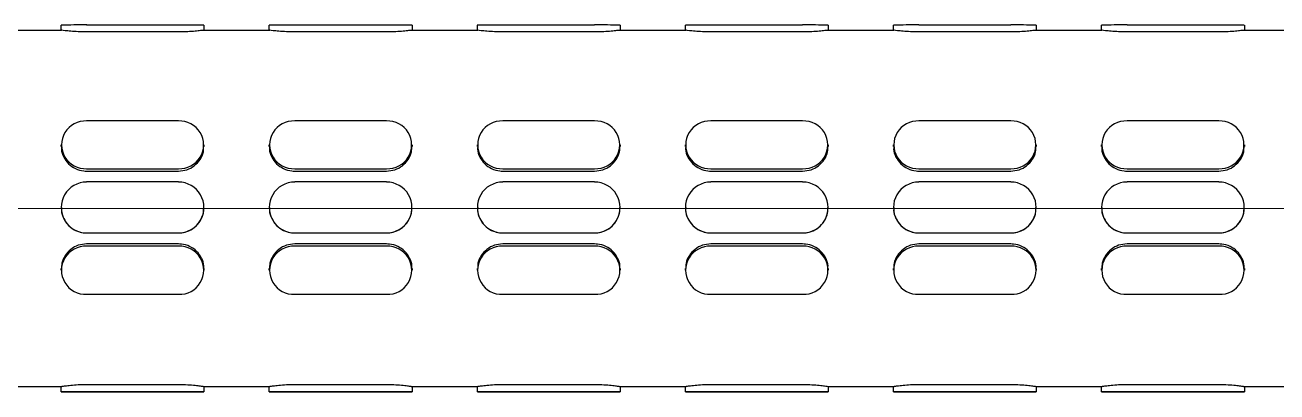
# Model space of a CAD drawing. Extents: x 0 to 951, y -2 to 427.
# Drawn here: x 147.71 to 163.05, y 110.86 to 115.36 of the extents above; entities that cross this region are included whole.
import ezdxf

# ---------------------------------------------------------------- set-up
doc = ezdxf.new("R2010")
doc.units = 0
doc.header["$LTSCALE"] = 23.1
doc.header["$MEASUREMENT"] = 0
doc.linetypes.add('CENTERX2', pattern=[20.32, 12.7, -2.54, 2.54, -2.54])
doc.layers.get('0').update_dxf_attribs({"linetype": 'CONTINUOUS'})
doc.layers.add('10', color=7, linetype='CONTINUOUS')

msp = doc.modelspace()

# ---------------------------------------------------------------- linework, layer by layer
at = {"color": 7, "linetype": 'Continuous', "lineweight": 25}
for p, q in [((147.347, 115.298), (148.154, 115.298)), ((148.15, 115.297), (148.15, 115.36)), ((149.587, 115.362), (148.462, 115.362)), ((149.587, 115.277), (148.462, 115.277)), ((149.897, 115.298), (150.704, 115.298)), ((149.9, 115.36), (149.9, 115.297)), ((150.7, 115.297), (150.7, 115.36)), ((152.137, 115.362), (151.012, 115.362)), ((152.137, 115.277), (151.012, 115.277)), ((152.447, 115.298), (153.254, 115.298)), ((152.45, 115.36), (152.45, 115.297)), ((153.25, 115.297), (153.25, 115.36)), ((154.687, 115.362), (153.562, 115.362)), ((154.687, 115.277), (153.562, 115.277)), ((154.997, 115.298), (155.804, 115.298)), ((155, 115.36), (155, 115.297)), ((155.8, 115.297), (155.8, 115.36)), ((157.237, 115.362), (156.112, 115.362)), ((157.237, 115.277), (156.112, 115.277)), ((157.547, 115.298), (158.354, 115.298)), ((157.55, 115.36), (157.55, 115.297)), ((158.35, 115.297), (158.35, 115.36)), ((159.787, 115.362), (158.662, 115.362)), ((159.787, 115.277), (158.662, 115.277)), ((160.097, 115.298), (160.904, 115.298)), ((160.1, 115.36), (160.1, 115.297)), ((160.9, 115.297), (160.9, 115.36)), ((162.337, 115.362), (161.212, 115.362)), ((162.337, 115.277), (161.212, 115.277)), ((162.647, 115.298), (163.454, 115.298)), ((162.65, 115.36), (162.65, 115.297)), ((149.587, 114.185), (148.462, 114.185)), ((152.137, 114.185), (151.012, 114.185)), ((154.687, 114.185), (153.562, 114.185)), ((157.237, 114.185), (156.112, 114.185)), ((159.787, 114.185), (158.662, 114.185)), ((162.337, 114.185), (161.212, 114.185)), ((148.15, 113.87), (148.15, 113.892)), ((149.9, 113.892), (149.9, 113.87)), ((150.7, 113.87), (150.7, 113.892)), ((152.45, 113.892), (152.45, 113.87)), ((153.25, 113.87), (153.25, 113.892)), ((155, 113.892), (155, 113.87)), ((155.8, 113.87), (155.8, 113.892)), ((157.55, 113.892), (157.55, 113.87)), ((158.35, 113.87), (158.35, 113.892)), ((160.1, 113.892), (160.1, 113.87)), ((160.9, 113.87), (160.9, 113.892)), ((162.65, 113.892), (162.65, 113.87)), ((148.462, 113.599), (149.587, 113.599)), ((148.462, 113.57), (149.587, 113.57)), ((151.012, 113.599), (152.137, 113.599)), ((151.012, 113.57), (152.137, 113.57)), ((153.562, 113.599), (154.687, 113.599)), ((153.562, 113.57), (154.687, 113.57)), ((156.112, 113.599), (157.237, 113.599)), ((156.112, 113.57), (157.237, 113.57)), ((158.662, 113.599), (159.787, 113.599)), ((158.662, 113.57), (159.787, 113.57)), ((161.212, 113.599), (162.337, 113.599)), ((161.212, 113.57), (162.337, 113.57)), ((149.587, 113.436), (148.462, 113.436)), ((152.137, 113.436), (151.012, 113.436)), ((154.687, 113.436), (153.562, 113.436)), ((157.237, 113.436), (156.112, 113.436)), ((159.787, 113.436), (158.662, 113.436)), ((162.337, 113.436), (161.212, 113.436)), ((148.15, 113.123), (148.15, 113.123)), ((149.9, 113.123), (149.9, 113.123)), ((150.7, 113.123), (150.7, 113.123)), ((152.45, 113.123), (152.45, 113.123)), ((153.25, 113.123), (153.25, 113.123)), ((155, 113.123), (155, 113.123)), ((155.8, 113.123), (155.8, 113.123)), ((157.55, 113.123), (157.55, 113.123)), ((158.35, 113.123), (158.35, 113.123)), ((160.1, 113.123), (160.1, 113.123)), ((160.9, 113.123), (160.9, 113.123)), ((162.65, 113.123), (162.65, 113.123)), ((148.462, 112.811), (149.587, 112.811)), ((148.462, 112.81), (149.587, 112.81)), ((151.012, 112.811), (152.137, 112.811)), ((151.012, 112.81), (152.137, 112.81)), ((153.562, 112.811), (154.687, 112.811)), ((153.562, 112.81), (154.687, 112.81)), ((156.112, 112.811), (157.237, 112.811)), ((156.112, 112.81), (157.237, 112.81)), ((158.662, 112.811), (159.787, 112.811)), ((158.662, 112.81), (159.787, 112.81)), ((161.212, 112.811), (162.337, 112.811)), ((161.212, 112.81), (162.337, 112.81)), ((149.587, 112.676), (148.462, 112.676)), ((149.587, 112.647), (148.462, 112.647)), ((152.137, 112.676), (151.012, 112.676)), ((152.137, 112.647), (151.012, 112.647)), ((154.687, 112.676), (153.562, 112.676)), ((154.687, 112.647), (153.562, 112.647)), ((157.237, 112.676), (156.112, 112.676)), ((157.237, 112.647), (156.112, 112.647)), ((159.787, 112.676), (158.662, 112.676)), ((159.787, 112.647), (158.662, 112.647)), ((162.337, 112.676), (161.212, 112.676)), ((162.337, 112.647), (161.212, 112.647)), ((148.15, 112.353), (148.15, 112.374)), ((149.9, 112.374), (149.9, 112.353)), ((150.7, 112.353), (150.7, 112.374)), ((152.45, 112.374), (152.45, 112.353)), ((153.25, 112.353), (153.25, 112.374)), ((155, 112.374), (155, 112.353)), ((155.8, 112.353), (155.8, 112.374)), ((157.55, 112.374), (157.55, 112.353)), ((158.35, 112.353), (158.35, 112.374)), ((160.1, 112.374), (160.1, 112.353)), ((160.9, 112.353), (160.9, 112.374)), ((162.65, 112.374), (162.65, 112.353)), ((148.462, 112.059), (149.587, 112.059)), ((151.012, 112.059), (152.137, 112.059)), ((153.562, 112.059), (154.687, 112.059)), ((156.112, 112.059), (157.237, 112.059)), ((158.662, 112.059), (159.787, 112.059)), ((161.212, 112.059), (162.337, 112.059)), ((149.587, 110.947), (148.462, 110.947)), ((152.137, 110.947), (151.012, 110.947)), ((154.687, 110.947), (153.562, 110.947)), ((157.237, 110.947), (156.112, 110.947)), ((159.787, 110.947), (158.662, 110.947)), ((162.337, 110.947), (161.212, 110.947)), ((148.153, 110.923), (147.345, 110.923)), ((148.15, 110.861), (148.15, 110.924)), ((149.587, 110.862), (148.462, 110.862)), ((148.462, 110.859), (149.587, 110.859)), ((150.703, 110.923), (149.895, 110.923)), ((149.9, 110.924), (149.9, 110.861)), ((150.7, 110.861), (150.7, 110.924)), ((152.137, 110.862), (151.012, 110.862)), ((151.012, 110.859), (152.137, 110.859)), ((153.253, 110.923), (152.445, 110.923)), ((152.45, 110.924), (152.45, 110.861)), ((153.25, 110.861), (153.25, 110.924)), ((154.687, 110.862), (153.562, 110.862)), ((153.562, 110.859), (154.687, 110.859)), ((155.803, 110.923), (154.995, 110.923)), ((155, 110.924), (155, 110.861)), ((155.8, 110.861), (155.8, 110.924)), ((157.237, 110.862), (156.112, 110.862)), ((156.112, 110.859), (157.237, 110.859)), ((158.353, 110.923), (157.545, 110.923)), ((157.55, 110.924), (157.55, 110.861)), ((158.35, 110.861), (158.35, 110.924)), ((159.787, 110.862), (158.662, 110.862)), ((158.662, 110.859), (159.787, 110.859)), ((160.903, 110.923), (160.095, 110.923)), ((160.1, 110.924), (160.1, 110.861)), ((160.9, 110.861), (160.9, 110.924)), ((162.337, 110.862), (161.212, 110.862)), ((161.212, 110.859), (162.337, 110.859)), ((163.453, 110.923), (162.645, 110.923)), ((162.65, 110.924), (162.65, 110.861))]:
    msp.add_line(p, q, dxfattribs=at)
at = {"color": 7, "linetype": 'Continuous', "lineweight": 25, "flags": 128}
for points in [[(148.462, 110.862), (148.343, 110.862), (148.241, 110.862), (148.174, 110.861), (148.15, 110.861), (148.174, 110.86), (148.241, 110.859), (148.343, 110.859), (148.462, 110.859)], [(149.587, 110.859), (149.707, 110.859), (149.808, 110.859), (149.876, 110.86), (149.9, 110.861), (149.876, 110.861), (149.808, 110.862), (149.707, 110.862), (149.587, 110.862)], [(151.012, 110.862), (150.893, 110.862), (150.791, 110.862), (150.724, 110.861), (150.7, 110.861), (150.724, 110.86), (150.791, 110.859), (150.893, 110.859), (151.012, 110.859)], [(152.137, 110.859), (152.257, 110.859), (152.358, 110.859), (152.426, 110.86), (152.45, 110.861), (152.426, 110.861), (152.358, 110.862), (152.257, 110.862), (152.137, 110.862)], [(153.562, 110.862), (153.443, 110.862), (153.341, 110.862), (153.274, 110.861), (153.25, 110.861), (153.274, 110.86), (153.341, 110.859), (153.443, 110.859), (153.562, 110.859)], [(154.687, 110.859), (154.807, 110.859), (154.908, 110.859), (154.976, 110.86), (155, 110.861), (154.976, 110.861), (154.908, 110.862), (154.807, 110.862), (154.687, 110.862)], [(156.112, 110.862), (155.993, 110.862), (155.891, 110.862), (155.824, 110.861), (155.8, 110.861), (155.824, 110.86), (155.891, 110.859), (155.993, 110.859), (156.112, 110.859)], [(157.237, 110.859), (157.357, 110.859), (157.458, 110.859), (157.526, 110.86), (157.55, 110.861), (157.526, 110.861), (157.458, 110.862), (157.357, 110.862), (157.237, 110.862)], [(158.662, 110.862), (158.543, 110.862), (158.441, 110.862), (158.374, 110.861), (158.35, 110.861), (158.374, 110.86), (158.441, 110.859), (158.543, 110.859), (158.662, 110.859)], [(159.787, 110.859), (159.907, 110.859), (160.008, 110.859), (160.076, 110.86), (160.1, 110.861), (160.076, 110.861), (160.008, 110.862), (159.907, 110.862), (159.787, 110.862)], [(161.212, 110.862), (161.093, 110.862), (160.991, 110.862), (160.924, 110.861), (160.9, 110.861), (160.924, 110.86), (160.991, 110.859), (161.093, 110.859), (161.212, 110.859)], [(162.337, 110.859), (162.457, 110.859), (162.558, 110.859), (162.626, 110.86), (162.65, 110.861), (162.626, 110.861), (162.558, 110.862), (162.457, 110.862), (162.337, 110.862)]]:
    msp.add_lwpolyline(points, dxfattribs=at)
at = {"color": 7, "linetype": 'Continuous', "lineweight": 25}
for centre, radius, start, end in [((148.384, 101.737), 13.626, 89.6715, 90.9856), ((149.665, 101.737), 13.625, 89.0144, 90.3285), ((150.934, 101.737), 13.625, 89.6715, 90.9856), ((152.215, 101.737), 13.625, 89.0144, 90.3285), ((153.484, 101.737), 13.625, 89.6715, 90.9856), ((154.765, 101.737), 13.626, 89.0144, 90.3285), ((156.034, 101.737), 13.625, 89.6715, 90.9856), ((157.315, 101.737), 13.626, 89.0144, 90.3285), ((158.584, 101.737), 13.626, 89.6715, 90.9856), ((159.865, 101.737), 13.626, 89.0144, 90.3285), ((161.134, 101.737), 13.626, 89.6715, 90.9856), ((162.415, 101.737), 13.625, 89.0144, 90.3285), ((148.447, 113.892), 0.293, 87.0354, 272.9646), ((149.602, 113.892), 0.293, 267.0354, 92.9646), ((150.997, 113.892), 0.293, 87.0354, 272.9646), ((152.152, 113.892), 0.293, 267.0354, 92.9646), ((153.547, 113.892), 0.293, 87.0354, 272.9646), ((154.702, 113.892), 0.293, 267.0354, 92.9646), ((156.097, 113.892), 0.293, 87.0354, 272.9646), ((157.252, 113.892), 0.293, 267.0357, 92.9643), ((158.647, 113.892), 0.293, 87.0353, 272.9647), ((159.802, 113.892), 0.293, 267.0353, 92.9647), ((161.197, 113.892), 0.293, 87.0357, 272.9643), ((162.352, 113.892), 0.293, 267.0354, 92.9646), ((148.462, 113.123), 0.312, 89.9992, 270.0008), ((149.587, 113.123), 0.312, 269.9992, 90.0008), ((151.012, 113.123), 0.312, 89.9992, 270.0008), ((152.137, 113.123), 0.312, 269.9992, 90.0008), ((153.562, 113.123), 0.312, 89.9992, 270.0008), ((154.687, 113.123), 0.312, 269.9992, 90.0008), ((156.112, 113.123), 0.312, 89.9992, 270.0008), ((157.237, 113.123), 0.312, 269.9994, 90.0006), ((158.662, 113.123), 0.312, 89.9991, 270.0009), ((159.787, 113.123), 0.312, 269.9991, 90.0009), ((161.212, 113.123), 0.312, 89.9994, 270.0006), ((162.337, 113.123), 0.312, 269.9992, 90.0008), ((148.448, 112.353), 0.295, 87.2278, 272.7722), ((149.602, 112.353), 0.295, 267.2278, 92.7722), ((150.998, 112.353), 0.295, 87.2278, 272.7722), ((152.152, 112.353), 0.295, 267.2278, 92.7722), ((153.548, 112.353), 0.295, 87.2278, 272.7722), ((154.702, 112.353), 0.295, 267.2278, 92.7722), ((156.098, 112.353), 0.295, 87.2278, 272.7722), ((157.252, 112.353), 0.295, 267.228, 92.772), ((158.648, 112.353), 0.295, 87.2277, 272.7723), ((159.802, 112.353), 0.295, 267.2277, 92.7723), ((161.198, 112.353), 0.295, 87.228, 272.772), ((162.352, 112.353), 0.295, 267.2278, 92.7722)]:
    msp.add_arc(centre, radius, start, end, dxfattribs=at)
for points, knots in [([(148.462, 115.277), (148.427, 115.278), (148.358, 115.279), (148.264, 115.286), (148.194, 115.293), (148.155, 115.298), (148.155, 115.297), (148.154, 115.297)], [0, 0, 0, 0, 0.218967, 0.437885, 0.65821, 0.879474, 1, 1, 1, 1]), ([(149.897, 115.298), (149.897, 115.298), (149.901, 115.298), (149.873, 115.295), (149.814, 115.288), (149.727, 115.281), (149.646, 115.278), (149.599, 115.277), (149.587, 115.277)], [0, 0, 0, 0, 0.046437, 0.264389, 0.483112, 0.703781, 0.924572, 1, 1, 1, 1]), ([(151.012, 115.277), (150.977, 115.278), (150.908, 115.279), (150.814, 115.286), (150.744, 115.293), (150.705, 115.298), (150.705, 115.297), (150.704, 115.297)], [0, 0, 0, 0, 0.218967, 0.437885, 0.65821, 0.879474, 1, 1, 1, 1]), ([(152.447, 115.298), (152.447, 115.298), (152.451, 115.298), (152.423, 115.295), (152.364, 115.288), (152.277, 115.281), (152.196, 115.278), (152.149, 115.277), (152.137, 115.277)], [0, 0, 0, 0, 0.046437, 0.264389, 0.483112, 0.703781, 0.924572, 1, 1, 1, 1]), ([(153.562, 115.277), (153.527, 115.278), (153.458, 115.279), (153.364, 115.286), (153.294, 115.293), (153.255, 115.298), (153.255, 115.297), (153.254, 115.297)], [0, 0, 0, 0, 0.218971, 0.437885, 0.65821, 0.879474, 1, 1, 1, 1]), ([(154.997, 115.298), (154.997, 115.298), (155.001, 115.298), (154.973, 115.295), (154.914, 115.288), (154.827, 115.281), (154.746, 115.278), (154.699, 115.277), (154.687, 115.277)], [0, 0, 0, 0, 0.046437, 0.264389, 0.483115, 0.703781, 0.924572, 1, 1, 1, 1]), ([(156.112, 115.277), (156.077, 115.278), (156.008, 115.279), (155.914, 115.286), (155.844, 115.293), (155.805, 115.298), (155.805, 115.297), (155.804, 115.297)], [0, 0, 0, 0, 0.218971, 0.437885, 0.65821, 0.879474, 1, 1, 1, 1]), ([(157.547, 115.298), (157.547, 115.298), (157.551, 115.298), (157.523, 115.295), (157.464, 115.288), (157.377, 115.281), (157.296, 115.278), (157.249, 115.277), (157.237, 115.277)], [0, 0, 0, 0, 0.0464375, 0.264391, 0.4831141, 0.7037809, 0.9245757, 1, 1, 1, 1]), ([(158.662, 115.277), (158.627, 115.278), (158.558, 115.279), (158.464, 115.286), (158.394, 115.293), (158.355, 115.298), (158.355, 115.297), (158.354, 115.297)], [0, 0, 0, 0, 0.218971, 0.437885, 0.65821, 0.879474, 1, 1, 1, 1]), ([(160.097, 115.298), (160.097, 115.298), (160.101, 115.298), (160.073, 115.295), (160.014, 115.288), (159.927, 115.281), (159.846, 115.278), (159.799, 115.277), (159.787, 115.277)], [0, 0, 0, 0, 0.046437, 0.26439, 0.483112, 0.703782, 0.924572, 1, 1, 1, 1]), ([(161.212, 115.277), (161.177, 115.278), (161.108, 115.279), (161.014, 115.286), (160.944, 115.293), (160.905, 115.298), (160.905, 115.297), (160.904, 115.297)], [0, 0, 0, 0, 0.218968, 0.437885, 0.658208, 0.879474, 1, 1, 1, 1]), ([(162.647, 115.298), (162.647, 115.298), (162.651, 115.298), (162.623, 115.295), (162.564, 115.288), (162.477, 115.281), (162.396, 115.278), (162.349, 115.277), (162.337, 115.277)], [0, 0, 0, 0, 0.046437, 0.264389, 0.483112, 0.703781, 0.924572, 1, 1, 1, 1]), ([(148.154, 113.87), (148.153, 113.859), (148.148, 113.816), (148.177, 113.74), (148.236, 113.656), (148.323, 113.596), (148.403, 113.572), (148.45, 113.57), (148.462, 113.57)], [0, 0, 0, 0, 0.070496, 0.282951, 0.496155, 0.711255, 0.926479, 1, 1, 1, 1]), ([(149.587, 113.57), (149.622, 113.573), (149.692, 113.58), (149.785, 113.632), (149.856, 113.709), (149.896, 113.793), (149.896, 113.848), (149.896, 113.87)], [0, 0, 0, 0, 0.21325, 0.426444, 0.641012, 0.856495, 1, 1, 1, 1]), ([(150.704, 113.87), (150.703, 113.859), (150.698, 113.816), (150.727, 113.74), (150.786, 113.656), (150.873, 113.596), (150.953, 113.572), (151, 113.57), (151.012, 113.57)], [0, 0, 0, 0, 0.070496, 0.282949, 0.496153, 0.711255, 0.926475, 1, 1, 1, 1]), ([(152.137, 113.57), (152.172, 113.573), (152.242, 113.58), (152.335, 113.632), (152.406, 113.709), (152.446, 113.793), (152.446, 113.848), (152.446, 113.87)], [0, 0, 0, 0, 0.21325, 0.426444, 0.641012, 0.856495, 1, 1, 1, 1]), ([(153.254, 113.87), (153.253, 113.859), (153.248, 113.816), (153.277, 113.74), (153.336, 113.656), (153.423, 113.596), (153.503, 113.572), (153.55, 113.57), (153.562, 113.57)], [0, 0, 0, 0, 0.070496, 0.282949, 0.496153, 0.711255, 0.926475, 1, 1, 1, 1]), ([(154.687, 113.57), (154.722, 113.573), (154.792, 113.58), (154.885, 113.632), (154.956, 113.709), (154.996, 113.793), (154.996, 113.848), (154.996, 113.87)], [0, 0, 0, 0, 0.213246, 0.426444, 0.641012, 0.856495, 1, 1, 1, 1]), ([(155.804, 113.87), (155.803, 113.859), (155.798, 113.816), (155.827, 113.74), (155.886, 113.656), (155.973, 113.596), (156.053, 113.572), (156.1, 113.57), (156.112, 113.57)], [0, 0, 0, 0, 0.070496, 0.282949, 0.496153, 0.711255, 0.926475, 1, 1, 1, 1]), ([(157.237, 113.57), (157.272, 113.573), (157.342, 113.58), (157.435, 113.632), (157.506, 113.709), (157.546, 113.793), (157.546, 113.848), (157.546, 113.87)], [0, 0, 0, 0, 0.213246, 0.426444, 0.64101, 0.856495, 1, 1, 1, 1]), ([(158.354, 113.87), (158.353, 113.859), (158.348, 113.816), (158.377, 113.74), (158.436, 113.656), (158.523, 113.596), (158.603, 113.572), (158.65, 113.57), (158.662, 113.57)], [0, 0, 0, 0, 0.070496, 0.28295, 0.496154, 0.711252, 0.926475, 1, 1, 1, 1]), ([(159.787, 113.57), (159.822, 113.573), (159.892, 113.58), (159.985, 113.632), (160.056, 113.709), (160.096, 113.793), (160.096, 113.848), (160.096, 113.87)], [0, 0, 0, 0, 0.21325, 0.426444, 0.641012, 0.856495, 1, 1, 1, 1]), ([(160.904, 113.87), (160.903, 113.859), (160.898, 113.816), (160.927, 113.74), (160.986, 113.656), (161.073, 113.596), (161.153, 113.572), (161.2, 113.57), (161.212, 113.57)], [0, 0, 0, 0, 0.070496, 0.282951, 0.496155, 0.711255, 0.926479, 1, 1, 1, 1]), ([(162.337, 113.57), (162.372, 113.573), (162.442, 113.58), (162.535, 113.632), (162.606, 113.709), (162.646, 113.793), (162.646, 113.848), (162.646, 113.87)], [0, 0, 0, 0, 0.21325, 0.426444, 0.641012, 0.856495, 1, 1, 1, 1]), ([(148.154, 113.123), (148.153, 113.111), (148.148, 113.065), (148.177, 112.986), (148.236, 112.899), (148.323, 112.837), (148.403, 112.812), (148.45, 112.811), (148.462, 112.81)], [0, 0, 0, 0, 0.070497, 0.282951, 0.496155, 0.711255, 0.926479, 1, 1, 1, 1]), ([(149.587, 112.81), (149.622, 112.814), (149.692, 112.821), (149.785, 112.874), (149.856, 112.953), (149.896, 113.041), (149.896, 113.1), (149.896, 113.123)], [0, 0, 0, 0, 0.21325, 0.426444, 0.641012, 0.856495, 1, 1, 1, 1]), ([(150.704, 113.123), (150.703, 113.111), (150.698, 113.065), (150.727, 112.986), (150.786, 112.899), (150.873, 112.837), (150.953, 112.812), (151, 112.811), (151.012, 112.81)], [0, 0, 0, 0, 0.070497, 0.282949, 0.496153, 0.711255, 0.926475, 1, 1, 1, 1]), ([(152.137, 112.81), (152.172, 112.814), (152.242, 112.821), (152.335, 112.874), (152.406, 112.953), (152.446, 113.041), (152.446, 113.1), (152.446, 113.123)], [0, 0, 0, 0, 0.21325, 0.426444, 0.641012, 0.856495, 1, 1, 1, 1]), ([(153.254, 113.123), (153.253, 113.111), (153.248, 113.065), (153.277, 112.986), (153.336, 112.899), (153.423, 112.837), (153.503, 112.812), (153.55, 112.811), (153.562, 112.81)], [0, 0, 0, 0, 0.070497, 0.282949, 0.496153, 0.711255, 0.926475, 1, 1, 1, 1]), ([(154.687, 112.81), (154.722, 112.814), (154.792, 112.821), (154.885, 112.874), (154.956, 112.953), (154.996, 113.041), (154.996, 113.1), (154.996, 113.123)], [0, 0, 0, 0, 0.213246, 0.426443, 0.641012, 0.856495, 1, 1, 1, 1]), ([(155.804, 113.123), (155.803, 113.111), (155.798, 113.065), (155.827, 112.986), (155.886, 112.899), (155.973, 112.837), (156.053, 112.812), (156.1, 112.811), (156.112, 112.81)], [0, 0, 0, 0, 0.070497, 0.282949, 0.496153, 0.711255, 0.926475, 1, 1, 1, 1]), ([(157.237, 112.81), (157.272, 112.814), (157.342, 112.821), (157.435, 112.874), (157.506, 112.953), (157.546, 113.041), (157.546, 113.1), (157.546, 113.123)], [0, 0, 0, 0, 0.213246, 0.426444, 0.64101, 0.856495, 1, 1, 1, 1]), ([(158.354, 113.123), (158.353, 113.111), (158.348, 113.065), (158.377, 112.986), (158.436, 112.899), (158.523, 112.837), (158.603, 112.812), (158.65, 112.811), (158.662, 112.81)], [0, 0, 0, 0, 0.070497, 0.28295, 0.496154, 0.711252, 0.926475, 1, 1, 1, 1]), ([(159.787, 112.81), (159.822, 112.814), (159.892, 112.821), (159.985, 112.874), (160.056, 112.953), (160.096, 113.041), (160.096, 113.1), (160.096, 113.123)], [0, 0, 0, 0, 0.21325, 0.426444, 0.641012, 0.856495, 1, 1, 1, 1]), ([(160.904, 113.123), (160.903, 113.111), (160.898, 113.065), (160.927, 112.986), (160.986, 112.899), (161.073, 112.837), (161.153, 112.812), (161.2, 112.811), (161.212, 112.81)], [0, 0, 0, 0, 0.070497, 0.282951, 0.496155, 0.711255, 0.926479, 1, 1, 1, 1]), ([(162.337, 112.81), (162.372, 112.814), (162.442, 112.821), (162.535, 112.874), (162.606, 112.953), (162.646, 113.041), (162.646, 113.1), (162.646, 113.123)], [0, 0, 0, 0, 0.21325, 0.426444, 0.641012, 0.856495, 1, 1, 1, 1]), ([(148.462, 112.676), (148.427, 112.673), (148.358, 112.666), (148.264, 112.613), (148.194, 112.536), (148.154, 112.452), (148.154, 112.396), (148.154, 112.374)], [0, 0, 0, 0, 0.213246, 0.426443, 0.641012, 0.856494, 1, 1, 1, 1]), ([(149.896, 112.374), (149.897, 112.385), (149.901, 112.429), (149.873, 112.505), (149.814, 112.589), (149.727, 112.65), (149.646, 112.674), (149.599, 112.675), (149.587, 112.676)], [0, 0, 0, 0, 0.070496, 0.282949, 0.496153, 0.711255, 0.926475, 1, 1, 1, 1]), ([(151.012, 112.676), (150.977, 112.673), (150.908, 112.666), (150.814, 112.613), (150.744, 112.536), (150.704, 112.452), (150.704, 112.396), (150.704, 112.374)], [0, 0, 0, 0, 0.213246, 0.426443, 0.641012, 0.856494, 1, 1, 1, 1]), ([(152.446, 112.374), (152.447, 112.385), (152.451, 112.429), (152.423, 112.505), (152.364, 112.589), (152.277, 112.65), (152.196, 112.674), (152.149, 112.675), (152.137, 112.676)], [0, 0, 0, 0, 0.070496, 0.282949, 0.496153, 0.711255, 0.926475, 1, 1, 1, 1]), ([(153.562, 112.676), (153.527, 112.673), (153.458, 112.666), (153.364, 112.613), (153.294, 112.536), (153.254, 112.452), (153.254, 112.396), (153.254, 112.374)], [0, 0, 0, 0, 0.21325, 0.426444, 0.641012, 0.856494, 1, 1, 1, 1]), ([(154.996, 112.374), (154.997, 112.385), (155.001, 112.429), (154.973, 112.505), (154.914, 112.589), (154.827, 112.65), (154.746, 112.674), (154.699, 112.675), (154.687, 112.676)], [0, 0, 0, 0, 0.070496, 0.282949, 0.496156, 0.711255, 0.926475, 1, 1, 1, 1]), ([(156.112, 112.676), (156.077, 112.673), (156.008, 112.666), (155.914, 112.613), (155.844, 112.536), (155.804, 112.452), (155.804, 112.396), (155.804, 112.374)], [0, 0, 0, 0, 0.21325, 0.426444, 0.641012, 0.856494, 1, 1, 1, 1]), ([(157.546, 112.374), (157.547, 112.385), (157.551, 112.429), (157.523, 112.505), (157.464, 112.589), (157.377, 112.65), (157.296, 112.674), (157.249, 112.675), (157.237, 112.676)], [0, 0, 0, 0, 0.070496, 0.28295, 0.496156, 0.711255, 0.926479, 1, 1, 1, 1]), ([(158.662, 112.676), (158.627, 112.673), (158.558, 112.666), (158.464, 112.613), (158.394, 112.536), (158.354, 112.452), (158.354, 112.396), (158.354, 112.374)], [0, 0, 0, 0, 0.21325, 0.426444, 0.641012, 0.856494, 1, 1, 1, 1]), ([(160.096, 112.374), (160.097, 112.385), (160.101, 112.429), (160.073, 112.505), (160.014, 112.589), (159.927, 112.65), (159.846, 112.674), (159.799, 112.675), (159.787, 112.676)], [0, 0, 0, 0, 0.070496, 0.28295, 0.496154, 0.711256, 0.926475, 1, 1, 1, 1]), ([(161.212, 112.676), (161.177, 112.673), (161.108, 112.666), (161.014, 112.613), (160.944, 112.536), (160.904, 112.452), (160.904, 112.396), (160.904, 112.374)], [0, 0, 0, 0, 0.213246, 0.426444, 0.64101, 0.856494, 1, 1, 1, 1]), ([(162.646, 112.374), (162.647, 112.385), (162.651, 112.429), (162.623, 112.505), (162.564, 112.589), (162.477, 112.65), (162.396, 112.674), (162.349, 112.675), (162.337, 112.676)], [0, 0, 0, 0, 0.070496, 0.282949, 0.496153, 0.711255, 0.926475, 1, 1, 1, 1]), ([(148.462, 110.947), (148.427, 110.947), (148.358, 110.946), (148.264, 110.938), (148.194, 110.93), (148.152, 110.924), (148.153, 110.924), (148.153, 110.923)], [0, 0, 0, 0, 0.207998, 0.415949, 0.625236, 0.835416, 1, 1, 1, 1]), ([(149.895, 110.924), (149.897, 110.923), (149.902, 110.923), (149.873, 110.928), (149.814, 110.935), (149.727, 110.943), (149.646, 110.947), (149.599, 110.947), (149.587, 110.947)], [0, 0, 0, 0, 0.094163, 0.301207, 0.508982, 0.718607, 0.928347, 1, 1, 1, 1]), ([(151.012, 110.947), (150.977, 110.947), (150.908, 110.946), (150.814, 110.938), (150.744, 110.93), (150.702, 110.924), (150.703, 110.924), (150.703, 110.923)], [0, 0, 0, 0, 0.207998, 0.415949, 0.625236, 0.835416, 1, 1, 1, 1]), ([(152.445, 110.924), (152.447, 110.923), (152.452, 110.923), (152.423, 110.928), (152.364, 110.935), (152.277, 110.943), (152.196, 110.947), (152.149, 110.947), (152.137, 110.947)], [0, 0, 0, 0, 0.094163, 0.301207, 0.508982, 0.718607, 0.928347, 1, 1, 1, 1]), ([(153.562, 110.947), (153.527, 110.947), (153.458, 110.946), (153.364, 110.938), (153.294, 110.93), (153.252, 110.924), (153.253, 110.924), (153.253, 110.923)], [0, 0, 0, 0, 0.208002, 0.415949, 0.625236, 0.835416, 1, 1, 1, 1]), ([(154.995, 110.924), (154.997, 110.923), (155.002, 110.923), (154.973, 110.928), (154.914, 110.935), (154.827, 110.943), (154.746, 110.947), (154.699, 110.947), (154.687, 110.947)], [0, 0, 0, 0, 0.094163, 0.301207, 0.508985, 0.718607, 0.928347, 1, 1, 1, 1]), ([(156.112, 110.947), (156.077, 110.947), (156.008, 110.946), (155.914, 110.938), (155.844, 110.93), (155.802, 110.924), (155.803, 110.924), (155.803, 110.923)], [0, 0, 0, 0, 0.208002, 0.415949, 0.625236, 0.835416, 1, 1, 1, 1]), ([(157.545, 110.924), (157.547, 110.923), (157.552, 110.923), (157.523, 110.928), (157.464, 110.935), (157.377, 110.943), (157.296, 110.947), (157.249, 110.947), (157.237, 110.947)], [0, 0, 0, 0, 0.094164, 0.301208, 0.508984, 0.718607, 0.928351, 1, 1, 1, 1]), ([(158.662, 110.947), (158.627, 110.947), (158.558, 110.946), (158.464, 110.938), (158.394, 110.93), (158.352, 110.924), (158.353, 110.924), (158.353, 110.923)], [0, 0, 0, 0, 0.208002, 0.415949, 0.625236, 0.835416, 1, 1, 1, 1]), ([(160.095, 110.924), (160.097, 110.923), (160.102, 110.923), (160.073, 110.928), (160.014, 110.935), (159.927, 110.943), (159.846, 110.947), (159.799, 110.947), (159.787, 110.947)], [0, 0, 0, 0, 0.094163, 0.301208, 0.508983, 0.718608, 0.928347, 1, 1, 1, 1]), ([(161.212, 110.947), (161.177, 110.947), (161.108, 110.946), (161.014, 110.938), (160.944, 110.93), (160.902, 110.924), (160.903, 110.924), (160.903, 110.923)], [0, 0, 0, 0, 0.207998, 0.415949, 0.625235, 0.835416, 1, 1, 1, 1]), ([(162.645, 110.924), (162.647, 110.923), (162.652, 110.923), (162.623, 110.928), (162.564, 110.935), (162.477, 110.943), (162.396, 110.947), (162.349, 110.947), (162.337, 110.947)], [0, 0, 0, 0, 0.094163, 0.301207, 0.508982, 0.718607, 0.928347, 1, 1, 1, 1])]:
    msp.add_open_spline(points, degree=3, knots=knots, dxfattribs=at)
at = {"layer": '10', "linetype": 'CENTERX2', "lineweight": 18}
msp.add_line((182.475, 113.11), (94.627, 113.11), dxfattribs=at)

doc.saveas('drawing.dxf')
